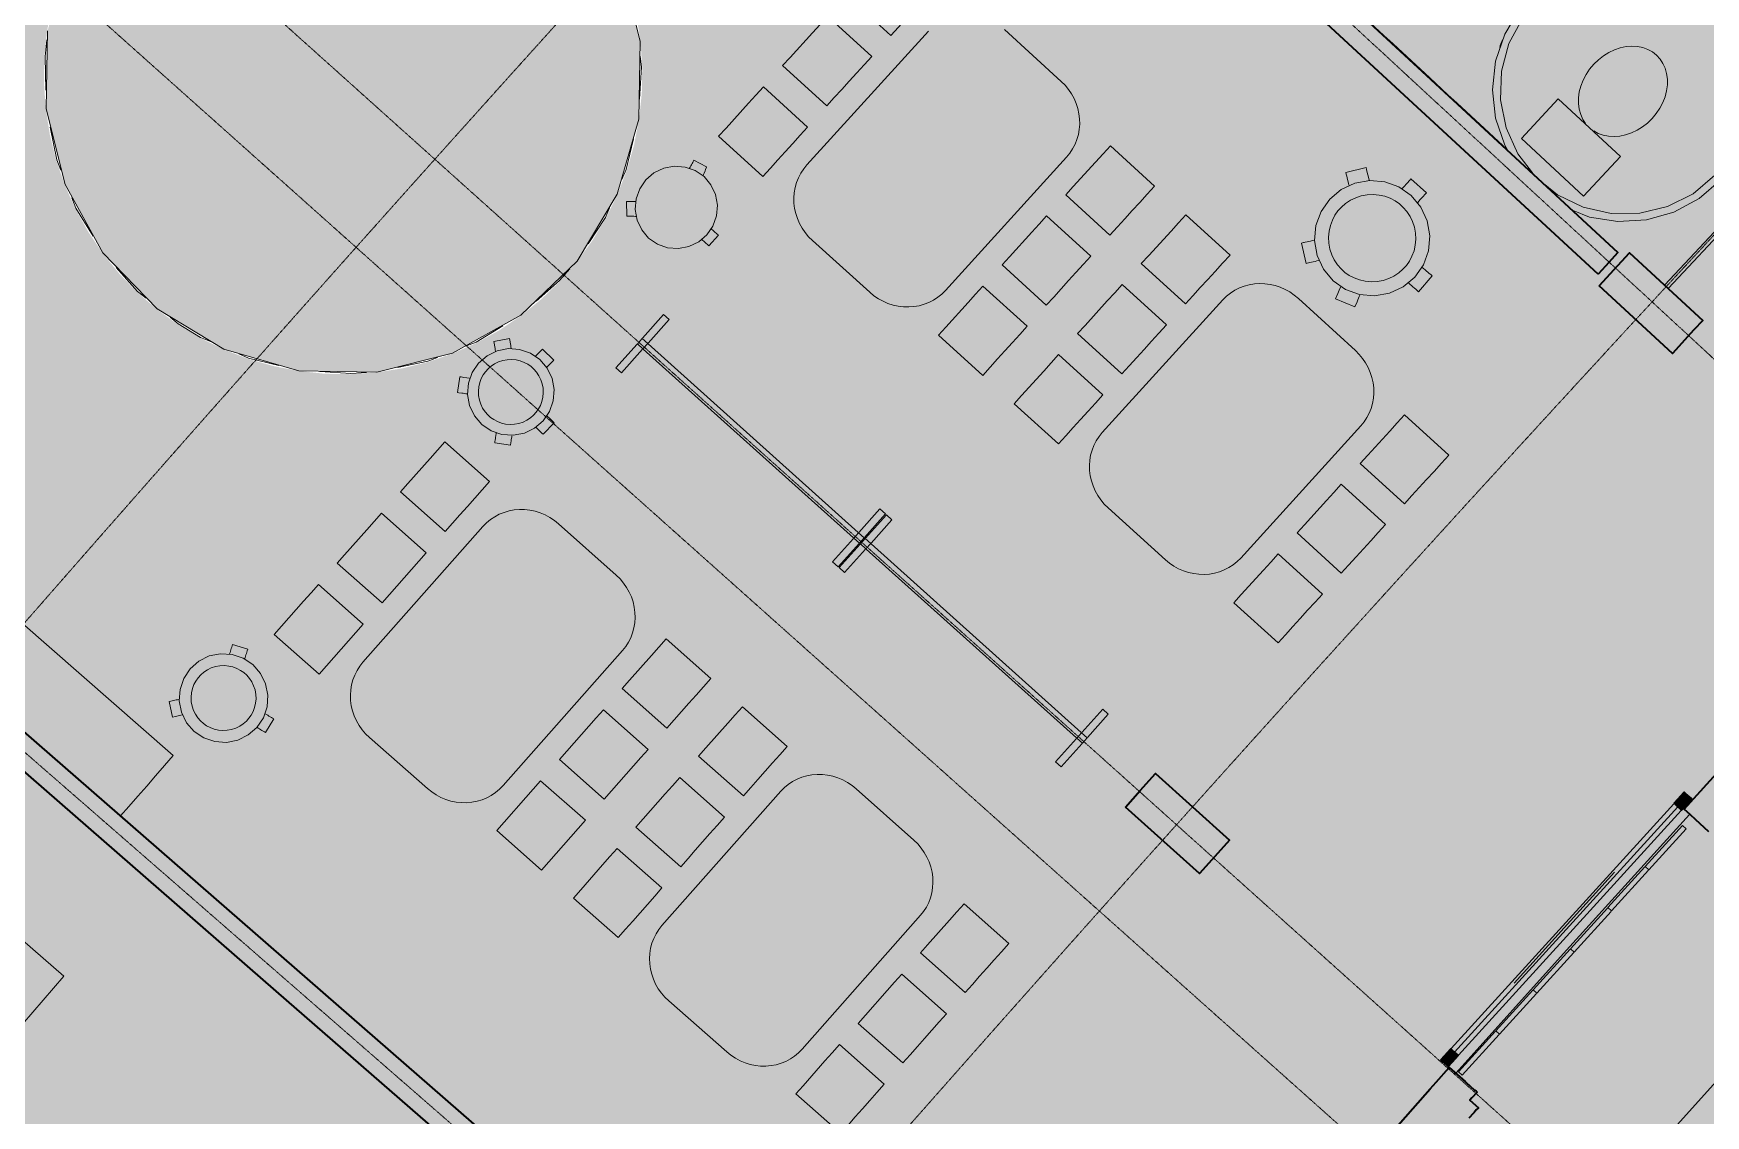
# Model space of a CAD drawing. Header units: millimetres. Extents: x -31757 to 121236, y -27283 to 63658.
# Drawn here: x 54557 to 61271, y 31063 to 35405 of the extents above; entities that cross this region are included whole.
import ezdxf

# ---------------------------------------------------------------- set-up
doc = ezdxf.new("R2010")
doc.units = ezdxf.units.MM
doc.linetypes.add('DASHDOT', pattern=[3.556, 2.54, -0.508, 0, -0.508])
for name, color, linetype, lineweight in [('01_切断（構造・壁）', 7, 'Continuous', 35), ('03_切断（ガラス）', 5, 'Continuous', 13), ('06_部屋の色', 8, 'Continuous', 0), ('10_見えがかり', 7, 'Continuous', 13), ('11_見えがかり（家具）', 8, 'Continuous', 9), ('12_見えがかり（ガラス）', 5, 'Continuous', 9), ('40_通り芯', 1, 'DASHDOT', 9), ('50_寸法', 3, 'Continuous', 9), ('70_断面の位置', 6, 'DASHDOT', 9)]:
    doc.layers.add(name, color=color, linetype=linetype, lineweight=lineweight)

msp = doc.modelspace()

# ---------------------------------------------------------------- hatches: boundary and pattern name
at = {"layer": '01_切断（構造・壁）'}
for points in [[(60844.1, 34392.6), (60904.2, 34457.7), (60966.2, 34524.8), (61260.1, 34253.4), (61224.7, 34215.1), (61137.9, 34121.2)], [(61296.1, 32191.8), (61296.1, 32191.8), (61290.4, 32197), (61285, 32201.9), (61230.7, 32251.3), (61210.7, 32269.5), (61185.2, 32292.8), (61499, 32637.5), (61615.4, 32765.4), (62051.6, 33244.7), (62128.3, 33329), (62128.3, 33329), (62128.3, 33329), (62147.8, 33310.9), (62191.4, 33270.7), (62208, 33255.4), (62227.5, 33237.4), (62234.3, 33231.2), (62238.6, 33227.3), (62238.6, 33227.3), (62238.6, 33227.3), (62219.4, 33206.2), (62209.4, 33195.2), (62229.8, 33176.6), (62242.7, 33164.9), (62242.7, 33164.9), (62242.7, 33164.9), (62236.1, 33157.8), (62224.7, 33145.2), (62204.5, 33123), (62202.7, 33121), (62182.1, 33098.4), (62164.1, 33078.7), (62164.1, 33078.7), (62155.4, 33069.1), (62152.1, 33065.4), (62148.5, 33061.4), (62147.7, 33060.6), (62126, 33036.7), (62107.8, 33016.7), (62103.6, 33012.1), (62085.6, 32992.4), (62085.6, 32992.4), (62082.3, 32988.8), (62075, 32980.7), (62047.5, 32950.4), (62040.7, 32943), (62025, 32925.8), (62007.1, 32906.1), (62007.1, 32906.1), (61996.4, 32894.4), (61986.9, 32883.9), (61986.9, 32883.9), (61968.9, 32864.2), (61946.5, 32839.5), (61917.9, 32808.1), (61890.4, 32777.9), (61875.9, 32761.9), (61868, 32753.2), (61850, 32733.5), (61850, 32733.5), (61839.3, 32721.8), (61836.8, 32719), (61811.8, 32691.6), (61804.7, 32683.8), (61789.4, 32666.9), (61771.5, 32647.2), (61771.5, 32647.2), (61760.8, 32635.5), (61751.3, 32625), (61751.3, 32625), (61733.3, 32605.3), (61710.9, 32580.6), (61682.3, 32549.2), (61654.8, 32519), (61635.8, 32498.2), (61632.3, 32494.3), (61614.4, 32474.6), (61614.4, 32474.6), (61603.7, 32462.9), (61596, 32454.4), (61576.2, 32432.7), (61568.7, 32424.4), (61553.8, 32408.1), (61535.9, 32388.3), (61535.9, 32388.3), (61525.2, 32376.6), (61515.7, 32366.1), (61515.7, 32366.1), (61497.7, 32346.4), (61475.3, 32321.8), (61446.7, 32290.3), (61438.3, 32281.1), (61437.1, 32279.9), (61437.1, 32279.9), (61419.2, 32260.1), (61399.6, 32238.6), (61396.7, 32235.5), (61378.8, 32215.7), (61378.8, 32215.7), (61375.8, 32212.4), (61369, 32205), (61366.2, 32202), (61358.6, 32193.6), (61358.6, 32193.6), (61358.6, 32193.6), (61341.3, 32209.3), (61325.3, 32223.8), (61296.1, 32191.8)], [(58942, 32300.8), (59001.1, 32366.7), (59062.2, 32434.8), (59360, 32167.7), (59325.1, 32128.8), (59239.8, 32033.7)], [(61145.2, 32315.7), (61160.1, 32332), (61185.6, 32360.1), (61204.2, 32343.1), (61215.1, 32333.1), (61189.6, 32305.1), (61174.8, 32288.8), (61156.1, 32305.8)], [(60208.1, 31286.1), (60222.9, 31302.4), (60248.4, 31330.3), (60267, 31313.3), (60277.9, 31303.4), (60252.7, 31275.6), (60237.9, 31259.4), (60219.1, 31276.3)], [(59420.3, 30111.9), (59414.9, 30116.6), (59374.8, 30152.1), (59359.9, 30165.3), (59313.7, 30206), (59827.8, 30787.8), (60165.7, 31170.1), (60189.4, 31196.9), (60241.5, 31255.9), (60284.3, 31218.1), (60305.8, 31199), (60310.5, 31194.9), (60342.7, 31166.5), (60345, 31164.4), (60349.6, 31160.4), (60353.9, 31156.6), (60333.4, 31133.4), (60325.2, 31124.1), (60358.9, 31094.3), (60350.8, 31085.1), (60341.8, 31074.9), (60339.6, 31072.4), (60339, 31071.8), (60339, 31071.8), (60321.3, 31051.7), (60299.3, 31026.8), (60281.6, 31006.8), (60281.6, 31006.8), (60273, 30997), (60270.2, 30993.8), (60265.5, 30988.6), (60265.3, 30988.4), (60264.9, 30987.9), (60261.7, 30984.3), (60261.7, 30984.3), (60244, 30964.2), (60222, 30939.3), (60204.3, 30919.3), (60204.3, 30919.3), (60193.8, 30907.4), (60184.4, 30896.8), (60184.4, 30896.8), (60182.4, 30894.5), (60182.4, 30894.5), (60127, 30831.8), (60127, 30831.8), (60116.5, 30819.9), (60107.1, 30809.3), (60107.1, 30809.3), (60089.4, 30789.3), (60067.4, 30764.4), (60039.2, 30732.4), (60012.1, 30701.8), (59990, 30676.9), (59961.8, 30645), (59934.7, 30614.3), (59912.7, 30589.4), (59895, 30569.3), (59895, 30569.3), (59884.5, 30557.5), (59875.1, 30546.8), (59875.1, 30546.8), (59857.4, 30526.8), (59835.4, 30501.9), (59817.7, 30481.8), (59817.7, 30481.8), (59807.2, 30470), (59797.8, 30459.4), (59797.8, 30459.4), (59795.8, 30457.1), (59795.8, 30457.1), (59740.4, 30394.4), (59740.4, 30394.4), (59729.9, 30382.5), (59720.5, 30371.9), (59720.5, 30371.9), (59702.8, 30351.8), (59680.8, 30326.9), (59652.6, 30295), (59625.5, 30264.3), (59603.5, 30239.4), (59585.7, 30219.4), (59585.7, 30219.4), (59584.6, 30218.1), (59575.3, 30207.5), (59548.2, 30176.8), (59507.3, 30130.6), (59503, 30125.7), (59497.9, 30120), (59488.6, 30109.4), (59471, 30124.9), (59454.8, 30139.2), (59450.6, 30134.4), (59448.4, 30131.9), (59426.1, 30106.7), (59426.1, 30106.7), (59426.1, 30106.7)]]:
    msp.add_hatch(color=7, dxfattribs=at).paths.add_polyline_path(points)
at = {"layer": '06_部屋の色', "true_color": 0xd8ccb8}
msp.add_hatch(color=8, dxfattribs=at).paths.add_polyline_path([(46090.2, 13394.3), (46610.4, 14131.8), (47134.1, 14866.8), (47661.3, 15599.3), (48191.9, 16329.3), (48725.9, 17056.8), (49263.4, 17781.8), (49804.3, 18504.2), (50348.5, 19224.1), (50896.2, 19941.4), (51447.2, 20656.2), (52001.6, 21368.3), (52559.4, 22077.8), (53120.5, 22784.7), (53684.9, 23488.9), (54252.6, 24190.4), (54823.6, 24889.3), (55397.9, 25585.4), (55975.5, 26278.9), (56556.3, 26969.6), (57140.4, 27657.6), (57727.8, 28342.8), (58318.3, 29025.2), (58912.1, 29704.9), (59509, 30381.7), (60109.2, 31055.7), (60712.5, 31726.9), (61318.9, 32395.3), (61928.6, 33060.7), (62541.3, 33723.3), (63157.1, 34383), (63776.1, 35039.8), (64398.1, 35693.7), (65023.3, 36344.6), (65651.4, 36992.6), (66282.7, 37637.6), (66916.9, 38279.6), (67554.2, 38918.6), (68194.5, 39554.6), (68837.8, 40187.6), (69484, 40817.5), (70133.2, 41444.4), (70785.4, 42068.3), (71440.5, 42689), (72098.5, 43306.7), (72759.4, 43921.2), (73423.2, 44532.7), (74089.9, 45140.9), (75098.3, 44030.5), (74436.8, 43427), (73778.2, 42820.3), (73122.5, 42210.6), (72469.6, 41597.8), (71819.7, 40981.9), (71172.6, 40363), (70528.5, 39741), (69887.3, 39116), (69249.1, 38487.9), (68613.8, 37856.9), (67981.5, 37222.9), (67352.2, 36585.9), (66726, 35945.9), (66102.7, 35303), (65482.5, 34657.2), (64865.3, 34008.5), (64251.2, 33356.8), (63640.2, 32702.3), (63032.2, 32044.9), (62427.4, 31384.7), (61825.7, 30721.6), (61227.1, 30055.6), (60631.7, 29386.9), (60039.4, 28715.3), (59450.3, 28041), (58864.3, 27363.9), (58281.6, 26684.1), (57702.1, 26001.5), (57125.8, 25316.2), (56552.7, 24628.2), (55982.9, 23937.5), (55416.4, 23244.1), (54853.1, 22548), (54293.1, 21849.3), (53736.4, 21148), (53183.1, 20444), (52633, 19737.5), (52086.3, 19028.4), (51542.9, 18316.7), (51002.9, 17602.4), (50466.3, 16885.6), (49933, 16166.3), (49403.2, 15444.5), (48876.7, 14720.2), (48353.7, 13993.4), (47834.1, 13264.2), (47317.9, 12532.5), (46805.2, 11798.4), (46296, 11061.9), (45790.2, 10323), (45287.9, 9581.8), (44789.2, 8838.1), (44293.9, 8092.2), (43802.2, 7343.9), (43313.9, 6593.3), (42829.3, 5840.4), (42348.2, 5085.2), (41870.6, 4327.7), (41396.6, 3568.1), (40122.1, 4359.1), (40599.9, 5124.8), (41081.2, 5888.2), (41566.1, 6649.3), (42054.6, 7408.1), (42546.7, 8164.7), (43042.3, 8918.9), (43541.5, 9670.8), (44044.2, 10420.3), (44550.4, 11167.4), (45060.2, 11912.1), (45573.4, 12654.4)])
at = {"layer": '06_部屋の色', "true_color": 0xe9dfcf}
for points in [[(62128.1, 33329.2), (52090.4, 42600.1), (54143.9, 44791.1), (64044.9, 35374.3), (63086.5, 34351.7), (63112, 34327.8), (62153.8, 33305.4)], [(52090.4, 42600.1), (62128.1, 33329.2), (61184.7, 32292.7), (61210.6, 32269.2), (60267.5, 31232.9), (60241.4, 31256.3), (56694.5, 34437.3), (56741.1, 34490.9), (56802.8, 34575.7), (56856.7, 34665.5), (56902.7, 34759.8), (56940.3, 34857.6), (56969.2, 34958.4), (56989.2, 35061.3), (57000.1, 35165.5), (57001.9, 35270.4), (56994.6, 35374.9), (56978.2, 35478.5), (56952.9, 35580.2), (56918.7, 35679.3), (56876.1, 35775.1), (56825.3, 35866.8), (56766.7, 35953.7), (56700.7, 36035.1), (56627.9, 36110.5), (56548.8, 36179.3), (56463.9, 36240.9), (56374.1, 36294.9), (56279.9, 36340.9), (56182, 36378.5), (56081.2, 36407.3), (55978.3, 36427.4), (55874.1, 36438.3), (55769.3, 36440.1), (55664.7, 36432.8), (55561.1, 36416.4), (55459.4, 36391.1), (55360.3, 36356.9), (55264.5, 36314.3), (55172.9, 36263.5), (55086, 36204.9), (55004.5, 36138.9), (54929.1, 36066.1), (54906.9, 36040.5), (50069.1, 40379.3)], [(50069.1, 40379.3), (54906.9, 36040.5), (54860.3, 35986.9), (54798.7, 35902.1), (54744.7, 35812.3), (54698.7, 35718.1), (54661.2, 35620.2), (54632.3, 35519.4), (54612.3, 35416.5), (54601.3, 35312.3), (54599.5, 35207.5), (54606.8, 35102.9), (54623.2, 34999.3), (54648.6, 34897.6), (54682.7, 34798.5), (54725.3, 34702.7), (54776.1, 34611.1), (54834.8, 34524.1), (54900.7, 34442.7), (54973.6, 34367.3), (55052.7, 34298.5), (55137.5, 34236.9), (55227.3, 34182.9), (55321.6, 34136.9), (55419.4, 34099.4), (55520.2, 34070.5), (55623.1, 34050.5), (55727.4, 34039.5), (55832.2, 34037.7), (55936.7, 34045), (56040.3, 34061.4), (56142, 34086.7), (56241.1, 34120.9), (56336.9, 34163.5), (56428.6, 34214.3), (56515.5, 34273), (56597, 34338.9), (56672.4, 34411.8), (56694.5, 34437.3), (60241.4, 31256.3), (59313.4, 30206.1), (59339.6, 30182.9), (58411.7, 29133), (48080.6, 38129.2)], [(46196.9, 35933.7), (48080.6, 38129.2), (58385.3, 29156), (57472.7, 28092.3), (57499.3, 28069.5), (56586.8, 27006.1), (56560.1, 27028.7), (46342.1, 35666.8), (46413.7, 35750.3)], [(62128.1, 33329.2), (61051.9, 34323.2), (62983.3, 36383.9), (64044.9, 35374.3), (63086.5, 34351.7), (63112, 34327.8), (62153.8, 33305.4)], [(59150.8, 32234.4), (61051.9, 34323.2), (62128.1, 33329.2), (61184.7, 32292.7), (61210.6, 32269.2), (60267.5, 31232.9)], [(59339.6, 30182.9), (58411.7, 29133), (57280.5, 30118), (59150.8, 32234.4), (60241.4, 31256.3), (59313.4, 30206.1)]]:
    msp.add_hatch(color=8, dxfattribs=at).paths.add_polyline_path(points)
at = {"layer": '06_部屋の色', "true_color": 0x9fcb84}
h = msp.add_hatch(color=8, dxfattribs=at)
h.paths.add_polyline_path([(50264, 37890.7), (50471.4, 38125.6), (50679.1, 38360.2), (50887.3, 38594.4), (51095.8, 38828.3), (51304.6, 39061.9), (51408.5, 39177.8), (51513.8, 39295.2), (51723.4, 39528.1), (51933.3, 39760.7), (52143.6, 39993), (52354.2, 40225), (52565.2, 40456.7), (52776.6, 40688), (52988.3, 40919), (53200.4, 41149.7), (53412.8, 41380), (59946.6, 35345.3), (61052.7, 34323.6), (60851.1, 34105.1), (60649.9, 33886.2), (60449, 33667), (60248.5, 33447.5), (60048.2, 33227.7), (59848.4, 33007.6), (59648.8, 32787.2), (59449.6, 32566.4), (59250.8, 32345.4), (59154.2, 32237.7), (59150.9, 32234), (59052.3, 32124.1), (58854.1, 31902.4), (58656.3, 31680.5), (58458.8, 31458.2), (58261.6, 31235.6), (58064.8, 31012.8), (57868.4, 30789.6), (57672.3, 30566.1), (57476.5, 30342.4), (57281.1, 30118.3), (53359.5, 33533.2), (49438, 36948), (49643.9, 37184.2), (49850.2, 37420), (50056.9, 37655.5)])
h.paths.add_polyline_path([(54860.3, 35986.9), (54798.7, 35902.1), (54744.7, 35812.3), (54698.7, 35718.1), (54661.2, 35620.2), (54632.3, 35519.4), (54612.3, 35416.5), (54601.3, 35312.3), (54599.5, 35207.5), (54606.8, 35102.9), (54623.2, 34999.3), (54648.6, 34897.6), (54682.7, 34798.5), (54725.3, 34702.7), (54776.1, 34611.1), (54834.8, 34524.1), (54900.7, 34442.7), (54973.6, 34367.3), (55052.7, 34298.5), (55137.5, 34236.9), (55227.3, 34182.9), (55321.6, 34136.9), (55419.4, 34099.4), (55520.2, 34070.5), (55623.1, 34050.5), (55727.4, 34039.5), (55832.2, 34037.7), (55936.7, 34045), (56040.3, 34061.4), (56142, 34086.7), (56241.1, 34120.9), (56336.9, 34163.5), (56428.6, 34214.3), (56515.5, 34273), (56597, 34338.9), (56672.4, 34411.8), (56694.4, 34437.1), (56741.1, 34490.9), (56802.8, 34575.7), (56856.7, 34665.5), (56902.7, 34759.8), (56940.3, 34857.6), (56969.2, 34958.4), (56989.2, 35061.3), (57000.1, 35165.5), (57001.9, 35270.4), (56994.6, 35374.9), (56978.2, 35478.5), (56952.9, 35580.2), (56918.7, 35679.3), (56876.1, 35775.1), (56825.3, 35866.8), (56766.7, 35953.7), (56700.7, 36035.1), (56627.9, 36110.5), (56548.8, 36179.3), (56463.9, 36240.9), (56374.1, 36294.9), (56279.9, 36340.9), (56182, 36378.5), (56081.2, 36407.3), (55978.3, 36427.4), (55874.1, 36438.3), (55769.3, 36440.1), (55664.7, 36432.8), (55561.1, 36416.4), (55459.4, 36391.1), (55360.3, 36356.9), (55264.5, 36314.3), (55172.9, 36263.5), (55086, 36204.9), (55004.5, 36138.9), (54929.1, 36066.1), (54906.8, 36040.4)], flags=0)
at = {"layer": '06_部屋の色', "true_color": 0xd5ebee}
msp.add_hatch(color=8, dxfattribs=at).paths.add_polyline_path([(62013.9, 35356.8), (62065.2, 35411.4), (61557.9, 34868.5), (61052.7, 34323.6), (55911.6, 39072.1), (58365.8, 38776)])
at = {"layer": '06_部屋の色', "true_color": 0x9fcb84}
msp.add_hatch(color=8, dxfattribs=at).paths.add_polyline_path([(55087, 36203.2), (55361, 36355.1), (55665, 36430.9), (55978.2, 36425.4), (56279.3, 36339.1), (56547.8, 36177.7), (56765.5, 35952.4), (56917.3, 35678.4), (56993.1, 35374.5), (56987.7, 35061.2), (56901.3, 34760.1), (56740, 34491.6), (56514.6, 34274), (56240.6, 34122.1), (55936.7, 34046.3), (55623.5, 34051.8), (55322.3, 34138.1), (55053.8, 34299.5), (54836.2, 34524.8), (54684.3, 34798.8), (54608.5, 35102.8), (54614, 35416), (54700.4, 35717.1), (54861.7, 35985.6)])
at = {"layer": '06_部屋の色', "true_color": 0xd9d3ec}
msp.add_hatch(color=8, dxfattribs=at).paths.add_polyline_path([(56357, 29049.6), (55898.2, 28512.9), (55441.3, 27974.5), (49561, 32945.6), (50036.1, 33505.5), (50513.2, 34063.6), (50992.3, 34620), (51473.5, 35174.6), (57280.5, 30118), (56817.7, 29584.7)])

# ---------------------------------------------------------------- linework, layer by layer
at = {"layer": '01_切断（構造・壁）'}
for points in [[(60839.4, 34438.9), (58953.8, 36179.4), (57191.3, 37806.3), (55721.4, 39163.2), (55724, 39166), (55762.8, 39208), (55804.2, 39252.9), (55804.2, 39252.9), (55804.2, 39252.9), (56855.8, 38281.1), (58322.5, 36925.6), (58322.5, 36925.6), (58363.4, 36887.8), (58363.4, 36887.8), (60168.2, 35219.9), (60919.5, 34525.6), (60919.5, 34525.6), (60919.5, 34525.6), (60868.9, 34470.8), (60839.6, 34439.1), (60839.4, 34438.9)], [(60844.1, 34392.6), (60904.2, 34457.7), (60966.2, 34524.8), (61260.1, 34253.4), (61224.7, 34215.1), (61137.9, 34121.2), (60844.1, 34392.6)], [(53638.3, 33368.8), (57140.4, 30317.4), (57140.4, 30317.4), (57140.4, 30317.4), (57092, 30261.8), (57063.5, 30229.1), (55531.8, 31562.1), (54253.3, 32674.7)], [(61285, 32201.9), (61230.7, 32251.3), (61210.7, 32269.5), (61185.2, 32292.8), (61499, 32637.5)], [(58942, 32300.8), (59001.1, 32366.7), (59062.2, 32434.8), (59360, 32167.7), (59325.1, 32128.8), (59239.8, 32033.7), (58942, 32300.8)], [(61145.2, 32315.7), (61160.1, 32332), (61185.6, 32360.1), (61204.2, 32343.1), (61215.1, 32333.1), (61189.6, 32305.1), (61174.8, 32288.8), (61156.1, 32305.8), (61145.2, 32315.7)], [(60208.1, 31286.1), (60222.9, 31302.4), (60248.4, 31330.3), (60267, 31313.3), (60277.9, 31303.4), (60252.7, 31275.6), (60237.9, 31259.4), (60219.1, 31276.3), (60208.1, 31286.1)], [(59827.8, 30787.8), (60165.7, 31170.1), (60189.4, 31196.9), (60241.5, 31255.9), (60284.3, 31218.1), (60305.8, 31199), (60310.5, 31194.9), (60342.7, 31166.5), (60345, 31164.4), (60349.6, 31160.4), (60353.9, 31156.6), (60333.4, 31133.4), (60325.2, 31124.1), (60358.9, 31094.3), (60350.8, 31085.1), (60341.8, 31074.9), (60339.6, 31072.4), (60339, 31071.8), (60339, 31071.8), (60321.3, 31051.7)]]:
    msp.add_lwpolyline(points, dxfattribs=at)
at = {"layer": '03_切断（ガラス）'}
for points in [[(60263.2, 31316.9), (61160, 32302.2)], [(60502.7, 31594.1), (60703.9, 31816.6), (60905, 32039.2)]]:
    msp.add_lwpolyline(points, dxfattribs=at)
at = {"layer": '10_見えがかり'}
for points in [[(54607.8, 35177.2), (54604.3, 35312.1), (54611.4, 35379.2)], [(56994.1, 35313.3), (56998.9, 35270.3), (56991, 35141.1)], [(54667.7, 34857.1), (54651.4, 34898.5), (54624.9, 35028.9)], [(56967.3, 34982.8), (56937.4, 34858.6), (56920.4, 34819.4)], [(54796.6, 34592.2), (54728, 34704.1), (54711.9, 34744.9)], [(56871, 34705.7), (56854.1, 34667), (56784.3, 34561.5)], [(55009.5, 34342.5), (54975.6, 34369.4), (54889.9, 34466.3)], [(56711.4, 34461.2), (56670.2, 34413.8), (56576.2, 34330.7)], [(55267.9, 34168.5), (55228.8, 34185.5), (55139.1, 34239.4), (55105.7, 34266)], [(56442.1, 34231.5), (56335.5, 34166.2), (56296.7, 34150.9)], [(55543.3, 34072.7), (55420.4, 34102.2), (55381.6, 34119.1)], [(55894.7, 34045.1), (55832.1, 34040.7), (55706.8, 34048.3)], [(56180, 34104.9), (56141.1, 34089.6), (56018.7, 34064.7)], [(60249.7, 31331.8), (61143.8, 32314.2)], [(60269.3, 31233.9), (60712.5, 31726.9), (61206.2, 32271)], [(61173.4, 32287.3), (60279.3, 31304.9)], [(61043.8, 32048.3), (61029, 32061.8), (61179, 32226.5), (61193.7, 32213.1), (61043.8, 32048.3)], [(60893.9, 31883.6), (60879.1, 31897), (61027.7, 32060.3)], [(61042.5, 32046.8), (60893.9, 31883.6)], [(60743.9, 31718.8), (60729.1, 31732.3), (60877.7, 31895.5)], [(60892.5, 31882.1), (60743.9, 31718.8)], [(60593.9, 31554), (60579.2, 31567.5), (60727.8, 31730.8)], [(60742.6, 31717.3), (60593.9, 31554)], [(60444, 31389.3), (60429.2, 31402.7), (60577.8, 31566)], [(60592.6, 31552.6), (60444, 31389.3)], [(60294, 31224.5), (60279.2, 31238), (60427.9, 31401.3)], [(60442.6, 31387.8), (60294, 31224.5)]]:
    msp.add_lwpolyline(points, dxfattribs=at)
at = {"layer": '11_見えがかり（家具）'}
for points in [[(58030.5, 35430.5), (58000.4, 35397.5), (57823.1, 35559.2), (57853.2, 35592.2), (57943.5, 35691.2), (57973.6, 35724.2), (58003.8, 35757.1), (58180.9, 35595.2), (58150.8, 35562.3), (58120.7, 35529.3), (58090.6, 35496.4), (58060.6, 35463.4), (58030.5, 35430.5)], [(56917.3, 35678.4), (56993.1, 35374.5), (56987.7, 35061.2), (56901.3, 34760.1), (56740, 34491.6), (56514.6, 34274), (56240.6, 34122.1), (55936.7, 34046.3), (55623.5, 34051.8), (55322.3, 34138.1), (55053.8, 34299.5), (54836.2, 34524.8), (54684.3, 34798.8), (54608.5, 35102.8), (54614, 35416)], [(60465, 35402.3), (60524.3, 35500.7), (60603.3, 35584), (60698.5, 35648.3), (60805.3, 35690.6), (60918.7, 35708.9), (61033.3, 35702.3), (61039.5, 35670.7), (60925, 35679.1), (60811.5, 35661.2), (60705.2, 35617.8), (60611.6, 35551.4), (60535.6, 35465.3), (60481.2, 35364.2), (60451.3, 35253.3), (60447.6, 35138.5), (60470.1, 35025.9), (60517.7, 34921.4), (60576.5, 34845.3)], [(60470.6, 34943.5), (60457.7, 34955.4), (60420.9, 34989.4), (60384.1, 35023.4), (60347.4, 35057.4), (60310.6, 35091.4), (60273.8, 35125.4), (60237, 35159.3), (60163.5, 35227.3), (60126.7, 35261.3), (60090, 35295.3), (60016.4, 35363.2), (59979.6, 35397.2), (59869.3, 35499.2), (59849.8, 35517.2)], [(57773.1, 35147.7), (57743.1, 35114.7), (57565.4, 35276), (57595.5, 35309.1), (57685.6, 35408.2), (57715.7, 35441.3), (57745.7, 35474.3), (57923.2, 35312.7), (57893.2, 35279.7), (57863.1, 35246.7), (57833.1, 35213.7), (57803.1, 35180.7), (57773.1, 35147.7)], [(58455.7, 35421.6), (58684.5, 35212.3), (58699.7, 35197), (58713.4, 35180.4), (58725.5, 35162.6), (58735.8, 35143.8), (58744.3, 35124.1), (58750.9, 35103.8), (58755.4, 35083.1), (58757.9, 35062.1), (58758.3, 35041.1), (58756.7, 35020.2), (58753, 34999.7), (58747.3, 34979.7), (58739.6, 34960.6), (58730, 34942.3), (58718.6, 34925.1), (58705.6, 34909.3), (58218.9, 34374), (58204.4, 34359.5), (58188.4, 34346.6), (58171.1, 34335.4), (58152.7, 34325.9), (58133.4, 34318.3), (58113.4, 34312.7), (58092.7, 34309.1), (58071.8, 34307.5), (58050.7, 34308), (58029.6, 34310.5), (58008.7, 34315.1), (57988.4, 34321.7), (57968.7, 34330.2), (57949.8, 34340.5), (57931.9, 34352.6), (57915.2, 34366.3), (57685.3, 34574.2), (57669.9, 34589.4), (57656.1, 34606), (57643.9, 34623.7), (57633.5, 34642.5), (57625, 34662.1), (57618.3, 34682.4), (57613.7, 34703.2), (57611.1, 34724.2), (57610.6, 34745.2), (57612.2, 34766.1), (57615.8, 34786.7), (57621.5, 34806.7)], [(57621.5, 34806.7), (57629.1, 34826), (57638.7, 34844.3), (57650, 34861.6), (57663.1, 34877.6), (58151.6, 35414.9)], [(60476.4, 34937.7), (60465.2, 34956.4), (60428.4, 35065.2), (60415.9, 35179.3), (60428.3, 35293.5), (60465, 35402.3)], [(60455.3, 35379.8), (60446.9, 35356.7), (60444.8, 35348.8)], [(60626, 34799.5), (60676.9, 34758.1), (60780.2, 34707.8), (60892.1, 34682.5), (61007, 34683.3), (61118.6, 34710.3), (61221.1, 34762.1), (61309, 34835.9), (61377.9, 34927.8), (61423.9, 35033), (61444.7, 35145.9), (61439.3, 35260.6), (61446.8, 35352.8), (61472.3, 35240.8), (61473.2, 35125.9), (61449.2, 35013.6), (61401.7, 34909.1), (61332.7, 34817.2), (61245.6, 34742.4), (61144.3, 34688.1), (61033.8, 34656.9), (60919.2, 34650.2), (60805.8, 34668.4), (60739.5, 34694.6)], [(60791.3, 35240.2), (60805.6, 35261.6), (60822.2, 35281.5), (60840.9, 35299.6), (60861.2, 35315.5), (60882.9, 35328.9), (60905.5, 35339.7), (60928.7, 35347.6), (60952.1, 35352.4), (60975.3, 35354.3), (60997.9, 35353), (61019.4, 35348.6), (61039.6, 35341.2), (61058.1, 35330.9), (61074.5, 35317.9), (61088.7, 35302.5), (61100.2, 35284.8), (61109.1, 35265.2), (61115, 35244), (61117.9, 35221.6), (61117.8, 35198.3), (61114.6, 35174.7), (61108.5, 35150.9), (61099.4, 35127.6), (61087.6, 35105), (61073.3, 35083.6), (61056.7, 35063.8), (61038.1, 35045.7), (61017.8, 35029.9), (60996.1, 35016.5), (60973.5, 35005.7), (60950.3, 34997.8), (60927, 34992.9), (60903.8, 34991.1), (60881.2, 34992.3), (60859.7, 34996.7), (60839.5, 35004), (60822.1, 35013.7)], [(57516.3, 34864.4), (57486.3, 34831.3), (57308.3, 34992.3), (57338.3, 35025.4), (57428.2, 35124.8), (57458.2, 35157.9), (57488.2, 35190.9), (57666, 35029.7), (57636, 34996.7), (57606.1, 34963.6), (57576.1, 34930.5), (57546.2, 34897.5), (57516.3, 34864.4)], [(60789.7, 35043.7), (60778.7, 35060.3), (60769.9, 35079.9), (60763.9, 35101.1), (60761, 35123.5), (60761.1, 35146.8), (60764.2, 35170.5), (60770.4, 35194.2), (60779.5, 35217.6), (60791.3, 35240.2)], [(60532.1, 34983.2), (60679.8, 35142.8), (60929.2, 34911.7), (60781.7, 34752.4), (60532.1, 34983.2)], [(58909.8, 34628.6), (58879.9, 34595.8), (58702.5, 34757.5), (58732.4, 34790.3), (58822.2, 34888.7), (58852.2, 34921.5), (58882.1, 34954.3), (59059.2, 34792.3), (59029.3, 34759.6), (58999.4, 34726.9), (58969.5, 34694.1), (58939.6, 34661.4), (58909.8, 34628.6)], [(57049, 34845.8), (57088.1, 34864.5), (57130.6, 34872.4), (57173.6, 34869.1), (57214.3, 34854.8), (57249.8, 34830.4), (57277.8, 34797.6), (57296.2, 34758.6), (57304, 34716.1), (57300.4, 34673), (57285.9, 34632.2), (57261.3, 34596.6), (57228.4, 34568.4), (57189.3, 34549.7), (57146.8, 34541.8), (57103.8, 34545.1), (57063.1, 34559.4), (57027.6, 34583.8), (56999.6, 34616.6), (56981.1, 34655.6), (56973.4, 34698.1), (56976.9, 34741.2), (56991.5, 34781.9), (57016.1, 34817.6), (57049, 34845.8)], [(57192.1, 34864.7), (57194.4, 34869)], [(57194.4, 34869), (57196.9, 34873.6), (57199.4, 34878.1), (57201.9, 34882.7), (57204.4, 34887.3), (57206.9, 34891.9), (57209.4, 34896.5), (57259.4, 34869.3), (57259.5, 34869.3), (57259.6, 34869.2), (57259.7, 34869.1), (57259.8, 34869), (57259.8, 34869), (57259.9, 34868.9), (57260.1, 34868.7), (57260.2, 34868.6), (57260.3, 34868.6), (57260.4, 34868.5), (57256.1, 34858.6), (57254, 34853.7), (57249.8, 34843.8), (57247.7, 34838.9), (57246.2, 34835.3)], [(59827, 34847.6), (59908.3, 34866.9), (59910, 34859.7), (59911.8, 34852.4), (59915.2, 34837.9), (59918.7, 34823.4), (59920.2, 34816.8)], [(59839.3, 34795.8), (59839.1, 34796.7), (59837.3, 34804), (59833.9, 34818.5), (59832.2, 34825.8), (59830.4, 34833), (59828.7, 34840.3), (59827, 34847.6)], [(59762, 34740.4), (59808.4, 34779.3), (59863.3, 34804.8), (59922.9, 34815.2), (59983.1, 34809.9), (60039.9, 34789.1), (60089.5, 34754.4), (60128.3, 34708), (60153.8, 34653.1), (60164.3, 34593.5), (60158.9, 34533.3), (60138.2, 34476.5), (60103.4, 34426.9), (60057, 34388.1), (60002.2, 34362.6), (59942.6, 34352.1), (59882.3, 34357.5), (59825.5, 34378.2), (59776, 34413), (59737.1, 34459.4), (59711.6, 34514.2), (59701.2, 34573.8), (59706.5, 34634.1), (59727.3, 34690.9), (59762, 34740.4)], [(60053.2, 34782.2), (60053.5, 34782.6), (60058.5, 34788.2), (60063.5, 34793.8), (60068.4, 34799.3), (60073.4, 34804.9), (60083.3, 34816.1), (60088.2, 34821.7), (60150.7, 34766.1), (60145.8, 34760.6), (60135.9, 34749.4), (60130.9, 34743.8), (60125.9, 34738.2), (60116, 34727.1), (60115.5, 34726.4)], [(56940.2, 34672.7), (56939.9, 34672.9), (56939.8, 34673), (56939.8, 34673), (56939.7, 34673.1), (56939.6, 34673.2), (56938.3, 34730.2), (56948.8, 34730.5), (56954, 34730.7), (56964.4, 34730.9), (56969.6, 34731.1), (56974.1, 34731.2)], [(59783.3, 34675.6), (59795.4, 34692.9), (59809.6, 34708.6), (59826.2, 34723.1), (59845.3, 34735.7), (59866.4, 34746.1), (59889.1, 34753.6), (59912.9, 34758), (59937, 34759), (59960.8, 34756.8), (59983.7, 34751.5), (60005.1, 34743.5), (60024.6, 34733.1), (60041.9, 34721), (60057.7, 34706.8), (60072.1, 34690.2), (60084.8, 34671.1), (60095.1, 34650), (60102.6, 34627.3), (60107, 34603.5), (60108.1, 34579.4), (60105.9, 34555.6), (60100.6, 34532.7), (60092.5, 34511.3), (60082.2, 34491.8), (60070, 34474.5), (60055.9, 34458.7), (60039.2, 34444.3), (60020.2, 34431.6), (59999.1, 34421.3), (59976.3, 34413.8), (59952.6, 34409.4), (59928.4, 34408.3), (59904.6, 34410.5), (59881.7, 34415.8), (59860.3, 34423.9), (59840.8, 34434.2), (59823.5, 34446.4), (59807.8, 34460.5), (59793.3, 34477.2), (59780.7, 34496.2), (59770.3, 34517.3), (59762.8, 34540.1), (59758.4, 34563.8), (59757.4, 34588), (59759.6, 34611.8), (59764.9, 34634.7), (59772.9, 34656.1), (59783.3, 34675.6)], [(56976.3, 34671), (56974.1, 34671.1), (56968.5, 34671.3), (56962.9, 34671.5), (56940.5, 34672.3), (56940.5, 34672.4), (56940.4, 34672.5), (56940.3, 34672.5), (56940.2, 34672.6), (56940.2, 34672.7)], [(58653.9, 34347.5), (58624.1, 34314.7), (58446.4, 34476), (58476.3, 34508.9), (58565.9, 34607.5), (58595.7, 34640.3), (58625.6, 34673.1), (58803.1, 34511.5), (58773.2, 34478.8), (58743.4, 34446), (58713.6, 34413.2), (58683.7, 34380.3), (58653.9, 34347.5)], [(59212.7, 34352.3), (59182.9, 34319.6), (59005.5, 34481.3), (59035.4, 34514), (59125, 34612.2), (59154.8, 34644.9), (59184.7, 34677.6), (59361.9, 34515.7), (59332, 34483), (59302.2, 34450.4), (59272.3, 34417.7), (59242.5, 34385), (59212.7, 34352.3)], [(57279.9, 34620.1), (57287, 34613.8), (57290.9, 34610.3), (57294.8, 34606.9), (57298.7, 34603.4), (57302.6, 34600), (57306.5, 34596.5), (57306.5, 34596.5), (57306.6, 34596.4), (57306.7, 34596.3), (57306.8, 34596.3), (57306.9, 34596.2), (57306.9, 34596.1), (57307, 34596.1), (57307.1, 34596), (57307.2, 34595.9), (57307.2, 34595.8), (57307.4, 34595.7), (57269.4, 34552.9), (57265.9, 34556), (57262.5, 34559.1), (57259, 34562.2), (57255.5, 34565.3), (57252, 34568.4), (57248.5, 34571.5), (57245, 34574.6), (57241.9, 34577.3)], [(59718.9, 34493.9), (59718.1, 34493.8), (59710.8, 34492.2), (59703.5, 34490.6), (59696.2, 34489), (59688.9, 34487.4), (59681.6, 34485.8), (59667, 34482.6), (59649.1, 34564.2), (59656.4, 34565.8), (59660, 34566.6), (59663.7, 34567.4)], [(59663.7, 34567.4), (59671, 34569), (59678.3, 34570.6), (59685.5, 34572.2), (59692.8, 34573.8), (59699.3, 34575.2)], [(60133.6, 34466.5), (60133.7, 34466.4), (60139.4, 34461.5), (60145.1, 34456.6), (60150.7, 34451.8), (60156.4, 34446.9), (60162, 34442.1), (60162.1, 34442), (60167.7, 34437.2), (60173.4, 34432.3), (60119, 34368.9), (60113.3, 34373.7), (60107.6, 34378.6), (60107.6, 34378.6), (60102, 34383.5), (60096.3, 34388.3), (60090.6, 34393.2), (60085, 34398), (60079.3, 34402.9), (60078.6, 34403.5)], [(58398.6, 34066), (58368.9, 34033.1), (58190.9, 34194.1), (58220.7, 34227), (58310.1, 34325.7), (58339.9, 34358.6), (58369.7, 34391.5), (58547.5, 34230.3), (58517.7, 34197.4), (58487.9, 34164.6), (58458.2, 34131.7), (58428.4, 34098.8), (58398.6, 34066)], [(58957.4, 34071.8), (58927.7, 34039.1), (58750, 34200.4), (58779.8, 34233.2), (58869.2, 34331.6), (58899, 34364.3), (58928.8, 34397.1), (59106.3, 34235.5), (59076.5, 34202.8), (59046.7, 34170.1), (59016.9, 34137.3), (58987.2, 34104.6), (58957.4, 34071.8)], [(58807.8, 33733), (58815.3, 33752.2), (58824.7, 33770.4), (58836, 33787.5), (58848.9, 33803.4), (59333.4, 34336.3), (59348, 34350.7), (59364, 34363.5), (59381.2, 34374.6), (59399.6, 34383.9), (59418.9, 34391.3), (59438.9, 34396.8), (59459.5, 34400.3), (59480.4, 34401.7), (59501.5, 34401), (59522.5, 34398.3), (59543.3, 34393.6), (59563.6, 34386.8), (59583.2, 34378.2), (59602, 34367.7), (59619.8, 34355.5), (59636.4, 34341.7), (59865.1, 34132.5), (59880.4, 34117.2), (59894.1, 34100.6), (59906.2, 34082.8), (59916.6, 34064), (59925.1, 34044.4), (59931.7, 34024.2), (59936.3, 34003.5), (59938.9, 33982.6), (59939.4, 33961.7), (59937.8, 33940.9), (59934.2, 33920.5), (59928.6, 33900.7), (59921, 33881.6), (59911.6, 33863.5), (59900.3, 33846.4), (59887.4, 33830.7), (59404.7, 33299.9), (59390.3, 33285.5), (59374.4, 33272.7), (59357.2, 33261.5), (59339, 33252.2), (59319.8, 33244.7), (59299.8, 33239.2), (59279.3, 33235.7), (59258.4, 33234.2), (59237.3, 33234.8), (59216.3, 33237.4), (59195.6, 33242.1), (59175.2, 33248.7), (59155.6, 33257.2), (59136.7, 33267.6), (59118.8, 33279.7), (59102.2, 33293.4), (58872.2, 33501.3), (58856.9, 33516.5), (58843, 33533), (58830.8, 33550.7), (58820.4, 33569.5), (58811.8, 33589.1), (58805.1, 33609.3), (58800.4, 33629.9), (58797.7, 33650.9), (58797.2, 33671.8), (58798.6, 33692.6), (58802.2, 33713.1), (58807.8, 33733)], [(59882.9, 34355.4), (59880.4, 34349.4), (59877.5, 34342.5), (59874.6, 34335.6), (59871.8, 34328.7), (59863.2, 34308), (59786, 34340.2), (59794.6, 34360.9), (59797.5, 34367.7), (59800.3, 34374.6), (59806.4, 34389.2)], [(57002.9, 34182.5), (57087.7, 34277), (57110, 34257), (57025.2, 34162.5)], [(56405.9, 34169.4), (56468.7, 34180.5), (56473.6, 34152.6), (56474.6, 34147.1), (56475.6, 34141.5), (56475.6, 34141.4)], [(56982.4, 34159.7), (57001.5, 34181), (57023.9, 34161), (57004.7, 34139.6), (56982.4, 34159.7)], [(56378.6, 34112), (56419.6, 34131.8), (56464.2, 34140.3), (56509.6, 34136.9), (56552.5, 34121.9), (56590, 34096.3), (56619.7, 34061.9), (56639.5, 34021), (56648, 33976.3), (56644.6, 33931), (56629.6, 33888.1), (56604, 33850.5), (56569.6, 33820.8), (56528.7, 33801.1), (56484, 33792.6), (56438.7, 33796), (56395.8, 33810.9), (56358.2, 33836.5), (56328.5, 33870.9), (56308.8, 33911.9), (56300.3, 33956.5), (56303.6, 34001.9), (56318.6, 34044.8), (56344.2, 34082.4), (56378.6, 34112)], [(56412.7, 34130.7), (56411.8, 34136), (56410.8, 34141.5), (56405.9, 34169.4)], [(56572.9, 34110.4), (56573.2, 34110.7), (56577.2, 34114.7), (56581.2, 34118.7), (56585.2, 34122.7), (56589.2, 34126.7), (56593.2, 34130.7), (56595.9, 34133.4), (56597.2, 34134.7), (56601.2, 34138.7), (56646.3, 34093.6), (56642.3, 34089.6), (56638.3, 34085.6), (56634.4, 34081.6), (56630.4, 34077.6), (56626.4, 34073.6), (56622.4, 34069.6), (56618.8, 34066.1)], [(56896.3, 34063.6), (56981.1, 34158.2)], [(57003.4, 34138.2), (56918.6, 34043.6), (56896.3, 34063.6)], [(57850.1, 33381.6), (57006.2, 34138.3)], [(57025.4, 34159.6), (57869.1, 33402.8)], [(58702.7, 33790.9), (58673, 33758.1), (58495, 33919), (58524.7, 33951.9), (58613.9, 34050.4), (58643.7, 34083.2), (58673.4, 34116.1), (58851.2, 33954.8), (58821.5, 33922), (58791.8, 33889.3), (58762, 33856.5), (58732.3, 33823.7), (58702.7, 33790.9)], [(56363.1, 34034.7), (56372.1, 34047.6), (56382.6, 34059.3), (56395, 34070), (56409.1, 34079.5), (56424.8, 34087.1), (56441.7, 34092.7), (56459.4, 34096), (56477.3, 34096.8), (56495, 34095.1), (56512, 34091.2), (56527.9, 34085.2), (56542.4, 34077.5), (56555.3, 34068.5), (56567, 34058), (56577.7, 34045.6), (56587.1, 34031.4), (56594.8, 34015.7), (56600.4, 33998.9), (56603.7, 33981.2), (56604.5, 33963.3), (56602.8, 33945.5), (56598.9, 33928.5), (56592.9, 33912.6), (56585.2, 33898.1), (56576.2, 33885.3), (56565.6, 33873.6), (56553.3, 33862.8), (56539.1, 33853.4), (56523.4, 33845.7), (56506.5, 33840.2), (56488.9, 33836.9), (56470.9, 33836.1), (56453.2, 33837.7), (56436.2, 33841.7), (56420.3, 33847.7), (56405.8, 33855.4), (56393, 33864.4), (56381.3, 33874.9), (56370.5, 33887.3), (56361.1, 33901.4), (56353.4, 33917.1), (56347.8, 33934), (56344.6, 33951.7), (56343.8, 33969.6), (56345.4, 33987.3), (56349.4, 34004.3), (56355.4, 34020.2), (56363.1, 34034.7)], [(56298.4, 33958.9), (56293.6, 33959.5), (56288, 33960.3), (56282.4, 33961.1), (56276.8, 33961.9), (56265.6, 33963.5), (56260, 33964.3), (56268.9, 34027.4), (56274.5, 34026.7), (56280.1, 34025.9), (56285.7, 34025.1)], [(56285.7, 34025.1), (56296.9, 34023.5), (56308.5, 34021.9)], [(56619.8, 33870.1), (56620.1, 33869.8), (56624.2, 33865.9), (56628.3, 33862), (56632.3, 33858.1), (56636.4, 33854.1), (56640.5, 33850.2), (56644.5, 33846.3), (56648.6, 33842.4), (56604.3, 33796.5), (56600.2, 33800.4), (56596.1, 33804.3), (56592.1, 33808.2), (56588, 33812.2), (56583.9, 33816.1), (56579.9, 33820), (56576, 33823.7)], [(60092, 33550.4), (60062.3, 33517.9), (59885, 33679.6), (59914.6, 33712.2), (60003.7, 33809.7), (60033.4, 33842.3), (60063.1, 33874.8), (60240.2, 33712.8), (60210.5, 33680.4), (60180.9, 33647.9), (60151.2, 33615.4), (60121.6, 33582.9), (60092, 33550.4)], [(56478.7, 33791), (56477.9, 33785.8), (56477, 33780.3), (56476.2, 33775.2), (56476.2, 33775.2), (56475.2, 33769.1), (56474.3, 33763.5), (56472.6, 33752.3), (56409.5, 33762.3), (56410.4, 33767.9), (56411.3, 33773.5), (56412.2, 33779.1), (56413, 33784.2), (56413.2, 33785.2), (56414, 33790.2), (56415.7, 33801.4), (56415.8, 33801.8)], [(56240.4, 33440.5), (56210.8, 33407.1), (56031.2, 33566.3), (56060.8, 33599.7), (56149.8, 33699.9), (56179.5, 33733.3), (56209.2, 33766.7), (56388.5, 33607.2), (56358.9, 33573.9), (56329.2, 33540.5), (56299.6, 33507.2), (56270, 33473.8), (56240.4, 33440.5)], [(53619.8, 33527.5), (53691.8, 33609.9), (53727.8, 33651.2), (53763.8, 33692.4), (55119, 32507.7), (55083.3, 32466.8), (55047.6, 32426), (55012, 32385.1), (54976.3, 32344.3), (54940.7, 32303.4), (54907.6, 32265.5)], [(59838.2, 33271.7), (59808.7, 33239.1), (59631, 33400.5), (59660.6, 33433.1), (59749.4, 33530.8), (59779.1, 33563.4), (59808.7, 33595.9), (59986.2, 33434.4), (59956.6, 33401.8), (59927, 33369.3), (59897.4, 33336.8), (59867.8, 33304.2), (59838.2, 33271.7)], [(55986.9, 33154.2), (55957.3, 33120.7), (55777.4, 33279.6), (55807, 33313.1), (55895.8, 33413.5), (55925.4, 33446.9), (55955, 33480.4), (56134.7, 33321.2), (56105.1, 33287.8), (56075.5, 33254.4), (56046, 33221), (56016.4, 33187.6), (55986.9, 33154.2)], [(55839.9, 32811.2), (55847.3, 32830.5), (55856.6, 32849), (55867.7, 32866.4), (55880.5, 32882.6), (56361.7, 33426.5), (56376.1, 33441.2), (56392.1, 33454.3), (56409.3, 33465.8), (56427.6, 33475.5), (56446.9, 33483.3), (56466.9, 33489.2), (56487.6, 33493), (56508.6, 33494.8), (56529.7, 33494.5), (56550.8, 33492.1), (56571.7, 33487.8), (56592.2, 33481.4), (56612, 33473), (56630.9, 33462.9), (56648.9, 33450.9), (56665.7, 33437.4), (56897.3, 33231.3), (56912.7, 33216.2), (56926.7, 33199.7), (56939, 33182.1), (56949.6, 33163.4), (56958.3, 33143.9), (56965.1, 33123.6), (56969.9, 33103), (56972.7, 33082), (56973.4, 33061), (56972.1, 33040.1), (56968.6, 33019.6), (56963.2, 32999.6), (56955.8, 32980.3), (56946.5, 32961.9), (56935.3, 32944.6), (56922.5, 32928.5), (56443.2, 32386.7), (56428.8, 32372), (56413, 32358.8), (56395.9, 32347.4), (56377.7, 32337.6), (56358.5, 32329.8), (56338.5, 32323.9), (56317.9, 32320), (56297, 32318.1), (56275.8, 32318.3), (56254.7, 32320.6), (56233.8, 32324.9), (56213.4, 32331.2), (56193.5, 32339.4), (56174.5, 32349.5), (56156.5, 32361.3), (56139.6, 32374.8), (55906.8, 32579.5), (55891.3, 32594.5), (55877.3, 32610.9), (55864.9, 32628.5), (55854.2, 32647.1), (55845.3, 32666.6), (55838.4, 32686.8), (55833.5, 32707.5), (55830.7, 32728.5), (55829.9, 32749.5), (55831.2, 32770.5), (55834.5, 32791.1), (55839.9, 32811.2)], [(57872, 33402.9), (57956.3, 33496.9), (57978.6, 33476.8), (57894.3, 33382.9)], [(57898, 33379.6), (57982.3, 33473.5), (58004.6, 33453.4), (57920.4, 33359.5)], [(57766, 33284.7), (57850.3, 33378.7)], [(57851.6, 33380.2), (57870.6, 33401.4), (57893, 33381.4), (57873.9, 33360.2), (57851.6, 33380.2)], [(57877.7, 33356.9), (57896.7, 33378.1), (57919, 33358), (57900, 33336.8), (57877.7, 33356.9)], [(57872.6, 33358.7), (57788.4, 33264.7), (57766, 33284.7)], [(57792.1, 33261.4), (57876.3, 33355.4)], [(57898.7, 33335.3), (57814.4, 33241.4), (57792.1, 33261.4)], [(58745.4, 32578.8), (57901.5, 33335.5)], [(57920.5, 33356.7), (58764.3, 32599.8)], [(59585, 32992.4), (59555.5, 32959.8), (59377.5, 33120.8), (59407.1, 33153.5), (59495.7, 33251.4), (59525.3, 33284), (59554.9, 33316.6), (59732.7, 33155.4), (59703.1, 33122.8), (59673.6, 33090.2), (59644.1, 33057.6), (59614.5, 33025), (59585, 32992.4)], [(55733.9, 32867.4), (55704.4, 32833.9), (55524.2, 32992.5), (55553.8, 33026), (55642.3, 33126.5), (55671.9, 33160), (55701.4, 33193.5), (55881.4, 33034.7), (55851.9, 33001.3), (55822.4, 32967.8), (55792.9, 32934.4), (55763.4, 32900.9), (55733.9, 32867.4)], [(57130.5, 32650.7), (57101.1, 32617.5), (56921.5, 32776.7), (56951, 32809.9), (57039.4, 32909.5), (57068.9, 32942.7), (57098.4, 32975.9), (57277.7, 32816.4), (57248.3, 32783.3), (57218.8, 32750.1), (57189.4, 32717), (57159.9, 32683.8), (57130.5, 32650.7)], [(55186.7, 32855.6), (55221.7, 32886.3), (55263.5, 32906.9), (55309.1, 32915.9), (55355.5, 32912.9), (55399.6, 32897.9), (55438.3, 32872.1), (55469, 32837.1), (55489.5, 32795.4), (55498.6, 32749.7), (55495.6, 32703.3), (55480.6, 32659.2), (55454.8, 32620.5), (55419.8, 32589.9), (55378, 32569.3), (55332.4, 32560.2), (55286, 32563.3), (55241.9, 32578.2), (55203.2, 32604.1), (55172.5, 32639.1), (55152, 32680.8), (55142.9, 32726.4), (55145.9, 32772.9), (55160.9, 32816.9), (55186.7, 32855.6)], [(55344.9, 32915.6), (55346.6, 32920.8), (55348.4, 32926.2), (55350.1, 32931.7), (55351.9, 32937.1), (55353.7, 32942.5), (55355.4, 32948), (55357.2, 32953.4)], [(55357.2, 32953.4), (55417.9, 32933.7), (55416.1, 32928.2), (55414.3, 32922.8), (55412.6, 32917.4), (55410.8, 32911.9), (55409, 32906.5), (55407.3, 32901.1), (55405.7, 32896.3)], [(55209.7, 32806.4), (55218.7, 32819.2), (55229.2, 32830.9), (55241.6, 32841.7), (55255.8, 32851.1), (55271.4, 32858.7), (55288.3, 32864.3), (55306, 32867.6), (55323.9, 32868.4), (55341.6, 32866.7), (55358.6, 32862.8), (55374.5, 32856.8), (55389, 32849.1), (55401.9, 32840.1), (55413.6, 32829.6), (55424.3, 32817.2), (55433.7, 32803.1), (55441.4, 32787.4), (55447, 32770.5), (55450.3, 32752.8), (55451.1, 32734.9), (55449.4, 32717.2), (55445.5, 32700.2), (55439.5, 32684.3), (55431.8, 32669.8), (55422.8, 32656.9), (55412.3, 32645.2), (55399.9, 32634.5), (55385.7, 32625.1), (55370, 32617.4), (55353.2, 32611.8), (55335.5, 32608.6), (55317.6, 32607.8), (55299.9, 32609.4), (55282.9, 32613.4), (55267, 32619.3), (55252.5, 32627), (55239.6, 32636.1), (55227.9, 32646.6), (55217.2, 32658.9), (55207.7, 32673.1), (55200.1, 32688.8), (55194.5, 32705.7), (55191.2, 32723.3), (55190.4, 32741.3), (55192.1, 32759), (55196, 32776), (55202, 32791.9), (55209.7, 32806.4)], [(55154.9, 32670.2), (55149.6, 32669.1), (55144, 32667.9), (55138.4, 32666.7), (55132.8, 32665.5), (55127.2, 32664.3), (55116, 32662), (55102.8, 32724.4), (55108.4, 32725.6), (55114, 32726.7), (55119.6, 32727.9)], [(55119.6, 32727.9), (55125.2, 32729.1), (55130.8, 32730.3), (55136.3, 32731.5), (55141.3, 32732.6)], [(57437.2, 32378.5), (57407.8, 32345.4), (57228.2, 32504.7), (57257.6, 32537.8), (57345.9, 32637.2), (57375.3, 32670.3), (57404.8, 32703.4), (57584.1, 32544), (57554.7, 32510.9), (57525.3, 32477.8), (57495.9, 32444.7), (57466.5, 32411.6), (57437.2, 32378.5)], [(55488, 32674.8), (55488.1, 32674.7), (55493, 32671.8), (55497.9, 32668.9), (55502.8, 32665.9), (55507.7, 32663), (55512.6, 32660), (55517.5, 32657.1), (55522.4, 32654.1), (55489.5, 32599.4), (55484.6, 32602.4), (55479.7, 32605.3), (55474.8, 32608.3), (55469.9, 32611.2), (55465, 32614.2), (55460.1, 32617.1), (55456.4, 32619.4)], [(56878.5, 32366.1), (56849.2, 32332.9), (56669.3, 32491.8), (56698.7, 32525.1), (56786.9, 32624.8), (56816.3, 32658.1), (56845.8, 32691.3), (57025.4, 32532.2), (56996, 32499), (56966.6, 32465.8), (56937.3, 32432.6), (56907.9, 32399.3), (56878.5, 32366.1)], [(58767.1, 32600), (58850.9, 32693.3), (58873.2, 32673.3), (58789.5, 32580)], [(58661.8, 32482.5), (58745.5, 32575.9)], [(58746.9, 32577.4), (58765.8, 32598.5), (58788.1, 32578.5), (58769.2, 32557.4), (58746.9, 32577.4)], [(58767.9, 32555.9), (58684.2, 32462.5), (58661.8, 32482.5)], [(57040.7, 31753.8), (57048, 31773), (57057.2, 31791.4), (57068.2, 31808.7), (57080.9, 31824.7), (57558.1, 32364.2), (57572.5, 32378.7), (57588.3, 32391.8), (57605.4, 32403.1), (57623.6, 32412.7), (57642.8, 32420.4), (57662.7, 32426.1), (57683.3, 32429.8), (57704.2, 32431.5), (57725.3, 32431.2), (57746.3, 32428.7), (57767.1, 32424.3), (57787.5, 32417.9), (57807.3, 32409.5), (57826.2, 32399.3), (57844.2, 32387.3), (57861, 32373.7), (58092.6, 32167.7), (58108, 32152.6), (58122, 32136.1), (58134.3, 32118.5), (58144.9, 32099.9), (58153.7, 32080.4), (58160.6, 32060.2), (58165.5, 32039.6), (58168.3, 32018.8), (58169.1, 31997.9), (58167.9, 31977.1), (58164.5, 31956.6), (58159.2, 31936.7), (58151.9, 31917.6), (58142.7, 31899.3), (58131.7, 31882.1), (58118.9, 31866.2), (57643.6, 31328.8), (57629.3, 31314.2), (57613.6, 31301.2), (57596.6, 31289.8), (57578.5, 31280.2), (57559.4, 31272.5), (57539.5, 31266.7), (57519, 31262.9), (57498.1, 31261.2), (57477.1, 31261.5), (57456, 31263.8), (57435.2, 31268.1), (57414.8, 31274.5), (57395, 31282.8), (57376, 31292.9), (57358, 31304.7), (57341.1, 31318.2), (57108.3, 31522.9), (57092.8, 31537.9), (57078.7, 31554.3), (57066.3, 31571.8), (57055.6, 31590.4), (57046.7, 31609.9), (57039.7, 31630), (57034.8, 31650.6), (57031.8, 31671.5), (57031, 31692.4), (57032.2, 31713.3), (57035.4, 31733.8), (57040.7, 31753.8)], [(56627.1, 32081.1), (56597.8, 32047.8), (56417.6, 32206.3), (56447, 32239.7), (56535, 32339.6), (56564.4, 32372.9), (56593.7, 32406.2), (56773.7, 32247.4), (56744.4, 32214.2), (56715, 32180.9), (56685.7, 32147.6), (56656.4, 32114.4), (56627.1, 32081.1)], [(57185.7, 32094.6), (57156.4, 32061.4), (56976.6, 32220.3), (57005.9, 32253.5), (57093.9, 32353.1), (57123.3, 32386.3), (57152.7, 32419.4), (57332.3, 32260.3), (57303, 32227.2), (57273.7, 32194), (57244.4, 32160.9), (57215, 32127.8), (57185.7, 32094.6)], [(56934.8, 31810.2), (56905.6, 31777), (56725.4, 31935.5), (56754.7, 31968.8), (56842.6, 32068.5), (56871.9, 32101.7), (56901.2, 32134.9), (57081.1, 31976.2), (57051.9, 31943), (57022.6, 31909.8), (56993.3, 31876.6), (56964.1, 31843.4), (56934.8, 31810.2)], [(58327.3, 31588.8), (58298.1, 31555.9), (58118.6, 31715.1), (58147.8, 31748), (58235.5, 31846.8), (58264.7, 31879.7), (58294, 31912.6), (58473.3, 31753.2), (58444.1, 31720.3), (58414.9, 31687.4), (58385.7, 31654.5), (58356.5, 31621.6), (58327.3, 31588.8)], [(54126.8, 31594.1), (54377.3, 31884), (54679.7, 31622.2), (54429.8, 31332.9), (54126.8, 31594.1)], [(58077.4, 31306.6), (58048.3, 31273.6), (57868.4, 31432.5), (57897.6, 31465.5), (57985.1, 31564.4), (58014.3, 31597.4), (58043.5, 31630.4), (58223.1, 31471.2), (58194, 31438.3), (58164.8, 31405.4), (58135.7, 31372.4), (58106.5, 31339.5), (58077.4, 31306.6)], [(57828.1, 31023.9), (57799, 30990.9), (57618.8, 31149.4), (57647.9, 31182.4), (57735.2, 31281.6), (57764.3, 31314.6), (57793.5, 31347.6), (57973.4, 31188.8), (57944.3, 31155.8), (57915.3, 31122.9), (57886.2, 31089.9), (57857.1, 31056.9), (57828.1, 31023.9)]]:
    msp.add_lwpolyline(points, dxfattribs=at)
at = {"layer": '12_見えがかり（ガラス）'}
msp.add_lwpolyline([(61107.7, 34396.9), (61624.1, 34947.9), (61638.7, 34934.2), (61122.3, 34383.3)], dxfattribs=at)
at = {"layer": '40_通り芯'}
for points in [[(64582.6, 31071), (50331.7, 44234.3)], [(62720.5, 29025), (48277.6, 41977.4)], [(60901, 26966.1), (46270.5, 39706.2)], [(54379.4, 26706.9), (54683.1, 27071.7), (54987.8, 27435.7), (55293.4, 27798.9), (55599.9, 28161.4), (55907.2, 28523.2), (56215.5, 28884.1), (56524.6, 29244.4), (56834.7, 29603.8), (57145.6, 29962.5), (57457.4, 30320.5), (57770, 30677.6), (58083.6, 31034), (58398, 31389.6), (58713.3, 31744.5), (59029.5, 32098.6), (59346.5, 32451.9), (59664.4, 32804.4), (59983.2, 33156.1), (60302.8, 33507), (60623.3, 33857.2), (60944.6, 34206.6), (61266.9, 34555.1), (61589.9, 34902.9)]]:
    msp.add_lwpolyline(points, dxfattribs=at)
at = {"layer": '50_寸法'}
msp.add_lwpolyline([(57387.2, 26712.9), (57630.7, 26999.5), (57874.8, 27285.6), (58119.4, 27571.2), (58364.6, 27856.3), (58610.4, 28141), (58856.7, 28425.1), (59103.6, 28708.8), (59351, 28992), (59599, 29274.7), (59847.5, 29556.9), (60096.7, 29838.6), (60346.3, 30119.8), (60596.5, 30400.6), (60847.3, 30680.8), (61098.6, 30960.5), (61350.5, 31239.8)], dxfattribs=at)
at = {"layer": '70_断面の位置'}
for points in [[(61821.5, 29220), (37946.8, 50527.3)], [(54407.9, 32909.7), (54610.4, 33141.3), (54813.2, 33372.6), (55016.4, 33603.5), (55219.9, 33834.2), (55423.8, 34064.5), (55628, 34294.5), (55832.6, 34524.2), (56037.6, 34753.6), (56242.9, 34982.6), (56448.6, 35211.4), (56654.6, 35439.8)]]:
    msp.add_lwpolyline(points, dxfattribs=at)

doc.saveas('drawing.dxf')
